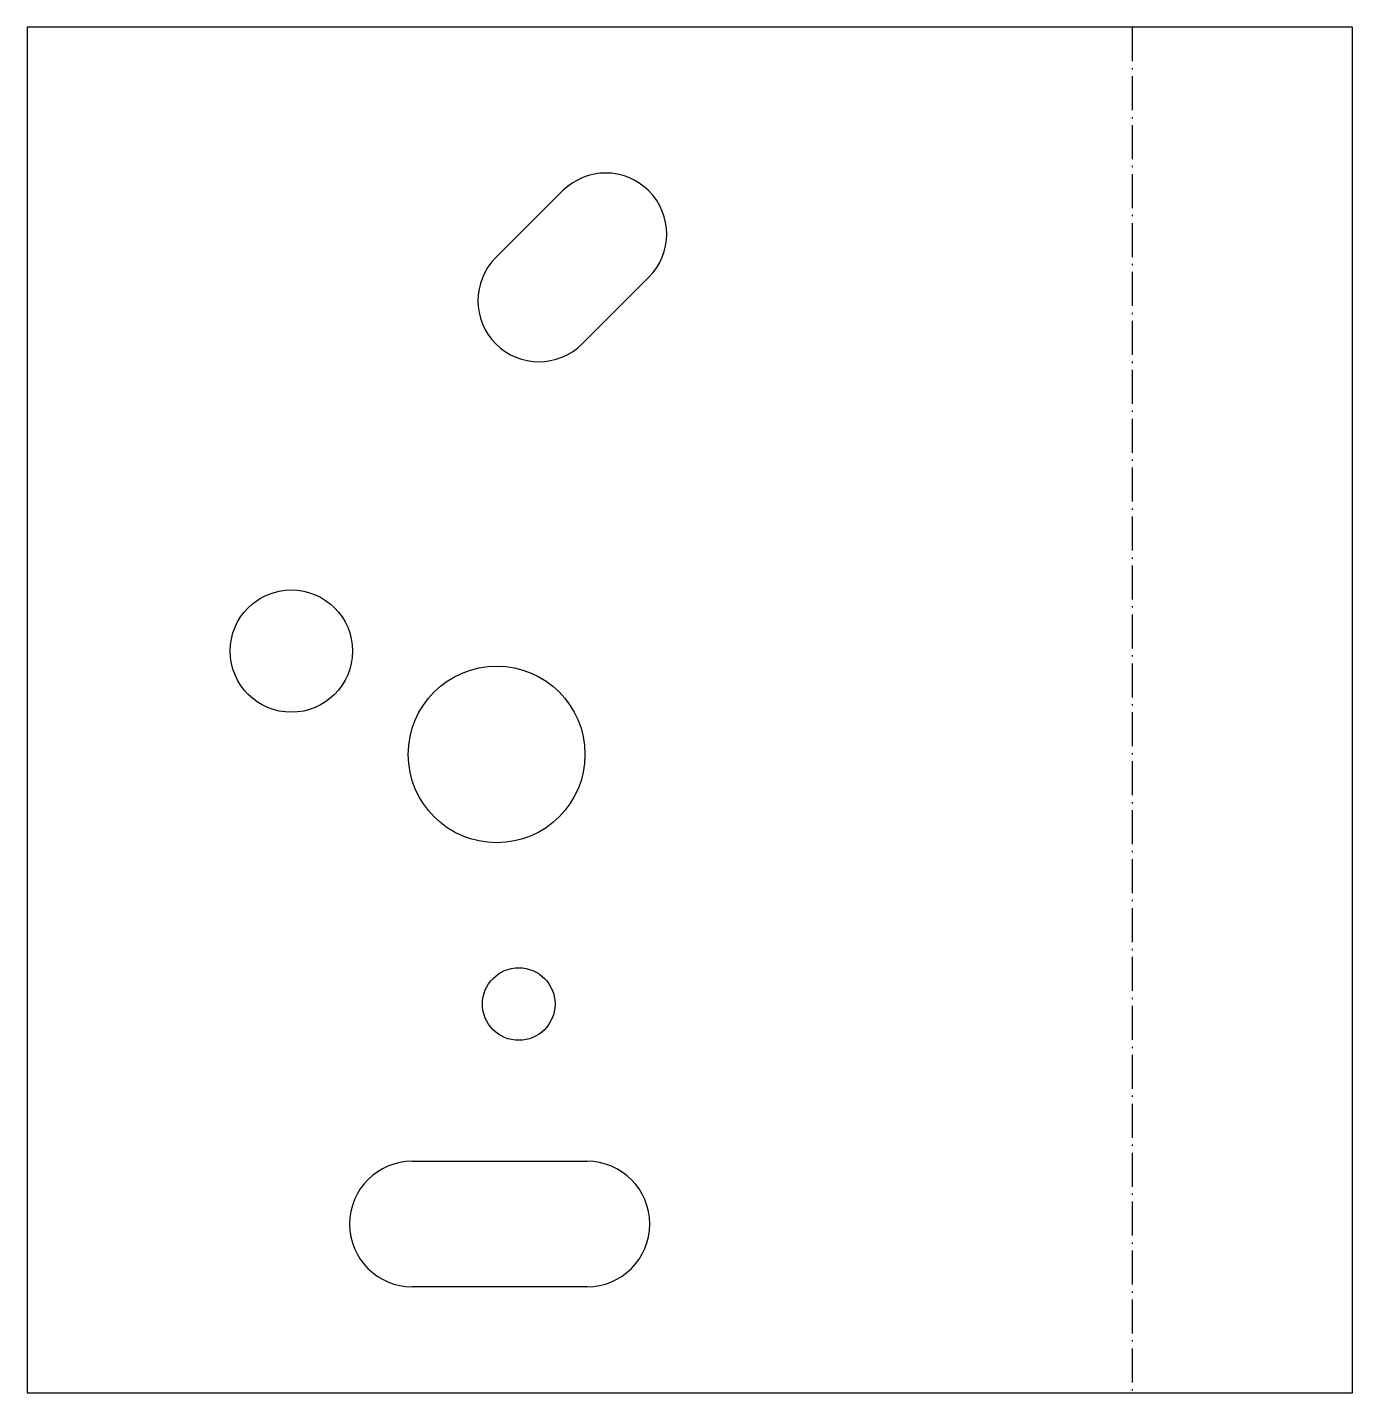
# Model space of a CAD drawing. Header units: millimetres. Extents: x 0 to 99, y 0 to 102.
import ezdxf

# ---------------------------------------------------------------- set-up
doc = ezdxf.new("R2010")
doc.units = ezdxf.units.MM
doc.linetypes.add('DASHDOT', pattern=[3.556, 2.54, -0.508, 0, -0.508])
doc.layers.add('BEND', color=7, linetype='Continuous')
doc.layers.add('CUT', color=7, linetype='Continuous')

msp = doc.modelspace()

# ---------------------------------------------------------------- linework, layer by layer
at = {"layer": 'BEND', "color": 1, "linetype": 'DASHDOT'}
msp.add_line((82.55, 102.02), (82.55, 0), dxfattribs=at)
at = {"layer": 'CUT'}
for p, q in [((0, 102.02), (0, 0)), ((99.03, 102.02), (0, 102.02)), ((99.03, 0), (99.03, 102.02)), ((35.01, 84.81), (39.99, 89.8)), ((46.44, 83.35), (41.46, 78.36)), ((28.77, 17.29), (41.82, 17.29)), ((41.82, 7.91), (28.77, 7.91)), ((0, 0), (99.03, 0))]:
    msp.add_line(p, q, dxfattribs=at)
for centre, radius in [((19.73, 55.41), 4.57), ((35.07, 47.69), 6.6), ((36.72, 29.04), 2.71)]:
    msp.add_circle(centre, radius, dxfattribs=at)
for centre, radius, start, end in [((43.22, 86.57), 4.56, -45, 135), ((38.23, 81.59), 4.56, 135, -45), ((28.77, 12.6), 4.69, 90, -90), ((41.82, 12.6), 4.69, -90, 90)]:
    msp.add_arc(centre, radius, start, end, dxfattribs=at)

doc.saveas('drawing.dxf')
